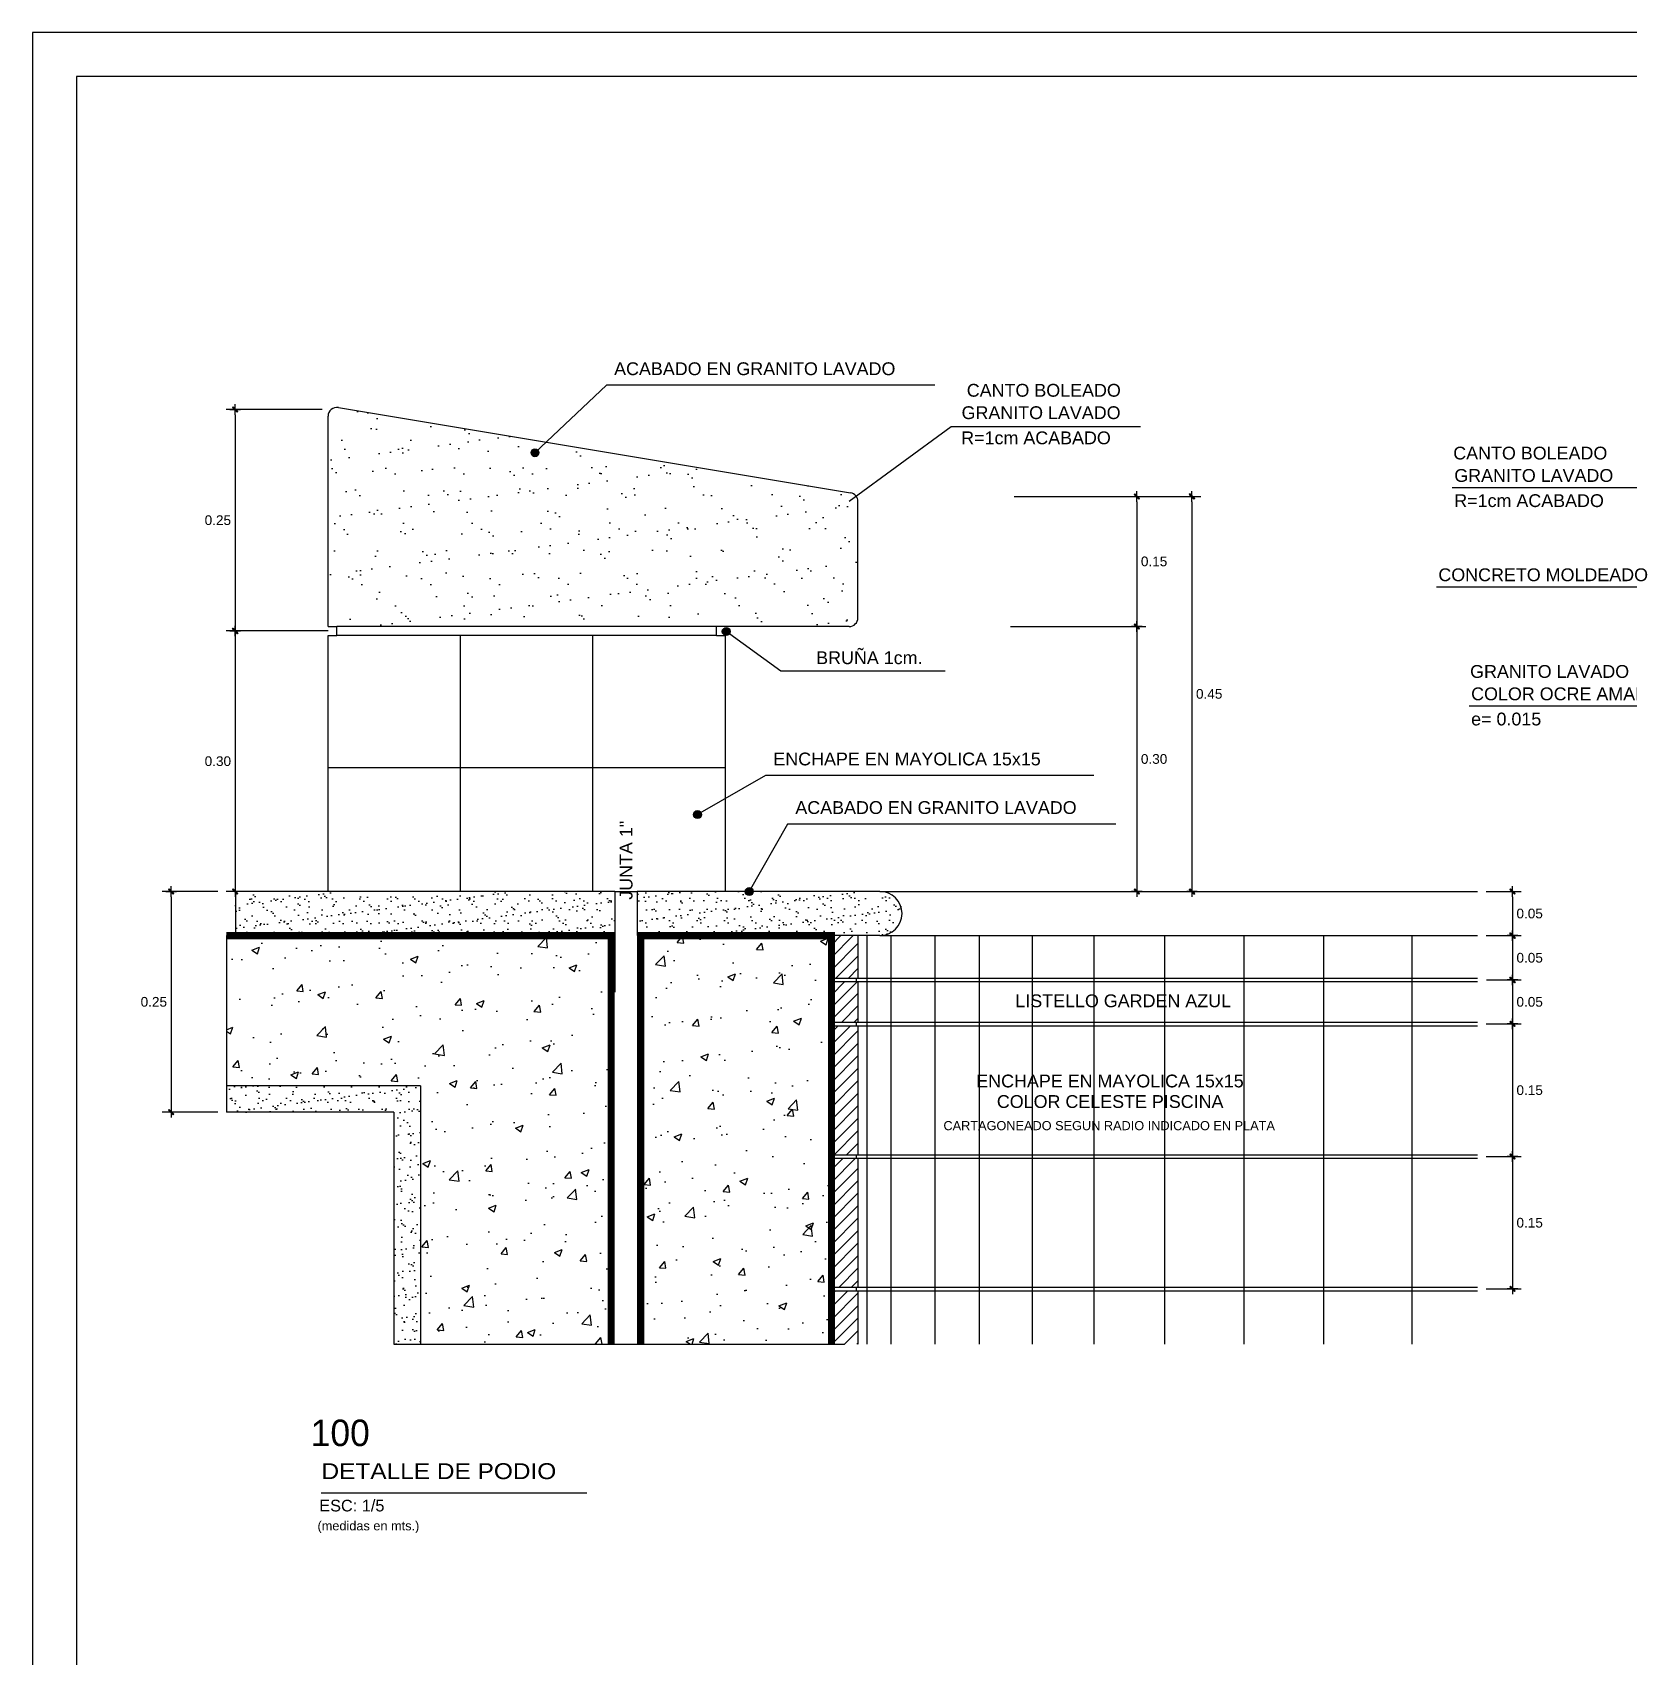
# Model space of a CAD drawing. Extents: x -24.1 to 35.9, y -15 to 30.
# Drawn here: x -24.06 to -5.99, y 11.56 to 29.95 of the extents above; entities that cross this region are included whole.
import ezdxf

# ---------------------------------------------------------------- set-up
doc = ezdxf.new("R2010")
doc.units = 0
doc.header["$LTSCALE"] = 0.5
doc.header["$MEASUREMENT"] = 0
doc.header["$PDMODE"] = 2
doc.layers.get('0').update_dxf_attribs({"linetype": 'CONTINUOUS'})
doc.layers.get('DEFPOINTS').update_dxf_attribs({"linetype": 'CONTINUOUS'})
for name, color, linetype in [('01', 1, 'CONTINUOUS'), ('02', 2, 'CONTINUOUS'), ('03', 3, 'CONTINUOUS'), ('06', 6, 'CONTINUOUS'), ('AGUA', 154, 'CONTINUOUS'), ('COTA', 1, 'CONTINUOUS'), ('M-CORT', 171, 'CONTINUOUS'), ('TEXTO03', 3, 'CONTINUOUS'), ('TEXTO05', 5, 'CONTINUOUS'), ('TEXTOS04', 4, 'CONTINUOUS'), ('TEXTOS2', 2, 'CONTINUOUS'), ('TEXTURA1', 1, 'CONTINUOUS'), ('TEXTURA2', 2, 'CONTINUOUS'), ('TEXTURA3', 3, 'CONTINUOUS')]:
    doc.layers.add(name, color=color, linetype=linetype)
doc.styles.add('COTAS', font='swissel.ttf')
doc.styles.add('R02', font='stylu.ttf', dxfattribs={"height": 0.12})
doc.styles.add('TEX_AMB', font='swisse.ttf', dxfattribs={"height": 0.13})
doc.dimstyles.new('COTA5', dxfattribs={"dimtxt": 0.11, "dimasz": 0.06, "dimexe": 0.1, "dimexo": 0.1, "dimgap": 0.03, "dimtad": 2, "dimtih": 1, "dimtoh": 1, "dimlfac": 0.1, "dimzin": 0, "dimdsep": 46, "dimtxsty": 'COTAS', "dimblk": 'C', "dimblk1": 'C', "dimblk2": 'C', "dimsah": 1, "dimcen": -0.09, "dimclrd": 1, "dimclre": 1, "dimclrt": 3, "dimadec": 0, "dimazin": 0, "dimtp": 0.8, "dimtfac": 0.1, "dimtix": 1, "dimtmove": 2, "dimatfit": 3, "dimldrblk": 'C', "dimfxl": 1, "dimtolj": 1, "dimtzin": 4, "dimarcsym": 0})
pattern_1 = [(37.5, (-16.70724, -28.46091), (-0.00629934, 0.1926824), [0, -0.152, 0, -0.17, 0, -0.1625]), (7.5, (-16.70724, -28.4609), (0.1769777, 0.2822146), [0, -0.082, 0, -0.137, 0, -0.0525]), (327.5, (-16.83024, -28.46091), (0.3114142, 0.0005659), [0, -0.05, 0, -0.18, 0, -0.235]), (317.5, (-16.83024, -28.4609), (0.3006127, 0.0877676), [0, -0.025, 0, -0.118, 0, -0.135])]
pattern_2 = [(50, (-16.70724, -28.4609), (0.896575, -0.07844), [0.09375, -1.03125]), (355, (-16.7072, -28.4609), (-0.17344, 0.94024), [0.075, -0.825]), (100.4514, (-16.6325, -28.46745), (0.723137, 0.8618), [0.079675, -0.876428]), (46.1842, (-16.7072, -28.2109), (1.334051, -0.2069), [0.140625, -1.546875]), (96.6356, (-16.5961, -28.2282), (1.16833, 1.217647), [0.119513, -1.31464]), (351.1842, (-16.7072, -28.2109), (1.168327, 1.21765), [0.1125, -1.2375]), (21, (-16.58224, -28.2734), (0.746134, -0.503274), [0.09375, -1.03125]), (326, (-16.5822, -28.2734), (0.304144, 0.906438), [0.075, -0.825]), (71.4514, (-16.5201, -28.31535), (1.050278, 0.403163), [0.079675, -0.876428]), (37.5, (-16.70724, -28.4609), (0.0151998, 0.4161173), [0, -0.815, 0, -0.8375, 0, -0.828125]), (7.5, (-16.70724, -28.4609), (0.328837, 0.4930146), [0, -0.4775, 0, -0.79625, 0, -0.315625]), (327.5, (-16.986, -28.4609), (0.667278, -0.0281936), [0, -0.3125, 0, -0.975, 0, -1.29375]), (317.5, (-17.111, -28.4609), (0.728983, 0.125131), [0, -0.40625, 0, -0.6475, 0, -0.91875])]

# ---------------------------------------------------------------- blocks, each defined once
blk = doc.blocks.new('C')
at = {"color": 1}
for p, q in [((-1, 0), (1, 0)), ((0.37, 0.51), (-0.51, -0.37)), ((0.51, 0.37), (-0.37, -0.51)), ((0, 1), (0, -1)), ((0.51, 0.37), (0.37, 0.51)), ((-0.37, -0.51), (-0.51, -0.37))]:
    blk.add_line(p, q, dxfattribs=at)
at = {"color": 1, "const_width": 0.2}
blk.add_lwpolyline([(0.44, 0.44), (-0.44, -0.44)], dxfattribs=at)
blk = doc.blocks.new('*D40')
at = {"color": 1, "linetype": 'ByBlock', "transparency": 16777216}
for p, q in [((-21.964, 20.225), (-22.592, 20.225)), ((-22.492, 20.165), (-22.492, 17.785)), ((-21.964, 17.725), (-22.592, 17.725))]:
    blk.add_line(p, q, dxfattribs=at)
at = {"layer": 'DEFPOINTS', "color": 0, "linetype": 'ByBlock', "transparency": 16777216}
for p in [(-21.864, 20.225), (-22.492, 17.725), (-21.864, 17.725)]:
    blk.add_point(p, dxfattribs=at)
at = {"color": 1, "linetype": 'ByBlock', "transparency": 16777216, "xscale": 0.06, "yscale": 0.06, "zscale": 0.06}
for p, rotation in [((-22.492, 20.225), 90), ((-22.492, 17.725), 270)]:
    blk.add_blockref('C', p, dxfattribs=dict(at, rotation=rotation))
at = {"color": 3, "linetype": 'ByBlock', "transparency": 16777216, "insert": (-22.687, 18.975), "char_height": 0.11, "attachment_point": 5, "style": 'COTAS'}
blk.add_mtext('\\A1;0.25 ', dxfattribs=at)
blk = doc.blocks.new('*D41')
at = {"color": 1, "linetype": 'ByBlock', "transparency": 16777216}
for p, q in [((-20.779, 25.683), (-21.867, 25.683)), ((-21.767, 25.623), (-21.767, 23.235)), ((-20.714, 23.175), (-21.867, 23.175))]:
    blk.add_line(p, q, dxfattribs=at)
at = {"layer": 'DEFPOINTS', "color": 0, "linetype": 'ByBlock', "transparency": 16777216}
for p in [(-20.679, 25.683), (-21.767, 23.175), (-20.614, 23.175)]:
    blk.add_point(p, dxfattribs=at)
at = {"color": 1, "linetype": 'ByBlock', "transparency": 16777216, "xscale": 0.06, "yscale": 0.06, "zscale": 0.06}
for p, rotation in [((-21.767, 25.683), 90), ((-21.767, 23.175), 270)]:
    blk.add_blockref('C', p, dxfattribs=dict(at, rotation=rotation))
at = {"color": 3, "linetype": 'ByBlock', "transparency": 16777216, "insert": (-21.962, 24.429), "char_height": 0.11, "attachment_point": 5, "style": 'COTAS'}
blk.add_mtext('\\A1;0.25 ', dxfattribs=at)
blk = doc.blocks.new('*D42')
at = {"color": 1, "linetype": 'ByBlock', "transparency": 16777216}
for p, q in [((-21.767, 23.115), (-21.767, 20.285)), ((-20.814, 20.225), (-21.867, 20.225))]:
    blk.add_line(p, q, dxfattribs=at)
at = {"layer": 'DEFPOINTS', "color": 0, "linetype": 'ByBlock', "transparency": 16777216}
for p in [(-20.614, 23.175), (-21.767, 20.225), (-20.714, 20.225)]:
    blk.add_point(p, dxfattribs=at)
at = {"color": 1, "linetype": 'ByBlock', "transparency": 16777216, "xscale": 0.06, "yscale": 0.06, "zscale": 0.06}
for p, rotation in [((-21.767, 23.175), 90), ((-21.767, 20.225), 270)]:
    blk.add_blockref('C', p, dxfattribs=dict(at, rotation=rotation))
at = {"color": 3, "linetype": 'ByBlock', "transparency": 16777216, "insert": (-21.962, 21.7), "char_height": 0.11, "attachment_point": 5, "style": 'COTAS'}
blk.add_mtext('\\A1;0.30 ', dxfattribs=at)
blk = doc.blocks.new('*D43')
at = {"color": 1, "linetype": 'ByBlock', "transparency": 16777216}
for p, q in [((-12.944, 24.699), (-11.455, 24.699)), ((-11.555, 24.639), (-11.555, 23.285)), ((-12.985, 23.225), (-11.455, 23.225))]:
    blk.add_line(p, q, dxfattribs=at)
at = {"layer": 'DEFPOINTS', "color": 0, "linetype": 'ByBlock', "transparency": 16777216}
for p in [(-13.044, 24.699), (-13.085, 23.225), (-11.555, 23.225)]:
    blk.add_point(p, dxfattribs=at)
at = {"color": 1, "linetype": 'ByBlock', "transparency": 16777216, "xscale": 0.06, "yscale": 0.06, "zscale": 0.06}
for p, rotation in [((-11.555, 24.699), 90), ((-11.555, 23.225), 270)]:
    blk.add_blockref('C', p, dxfattribs=dict(at, rotation=rotation))
at = {"color": 3, "linetype": 'ByBlock', "transparency": 16777216, "insert": (-11.36, 23.962), "char_height": 0.11, "attachment_point": 5, "style": 'COTAS'}
blk.add_mtext('\\A1;0.15 ', dxfattribs=at)
blk = doc.blocks.new('*D44')
at = {"color": 1, "linetype": 'ByBlock', "transparency": 16777216}
for p, q in [((-11.555, 23.165), (-11.555, 20.285)), ((-11.788, 20.225), (-11.455, 20.225))]:
    blk.add_line(p, q, dxfattribs=at)
at = {"layer": 'DEFPOINTS', "color": 0, "linetype": 'ByBlock', "transparency": 16777216}
for p in [(-14.814, 23.225), (-11.888, 20.225), (-11.555, 20.225)]:
    blk.add_point(p, dxfattribs=at)
at = {"color": 1, "linetype": 'ByBlock', "transparency": 16777216, "xscale": 0.06, "yscale": 0.06, "zscale": 0.06}
for p, rotation in [((-11.555, 23.225), 90), ((-11.555, 20.225), 270)]:
    blk.add_blockref('C', p, dxfattribs=dict(at, rotation=rotation))
at = {"color": 3, "linetype": 'ByBlock', "transparency": 16777216, "insert": (-11.36, 21.725), "char_height": 0.11, "attachment_point": 5, "style": 'COTAS'}
blk.add_mtext('\\A1;0.30 ', dxfattribs=at)
blk = doc.blocks.new('*D45')
at = {"color": 1, "linetype": 'ByBlock', "transparency": 16777216}
for p, q in [((-11.747, 24.699), (-10.831, 24.699)), ((-10.931, 24.639), (-10.931, 20.285)), ((-11.788, 20.225), (-10.831, 20.225))]:
    blk.add_line(p, q, dxfattribs=at)
at = {"layer": 'DEFPOINTS', "color": 0, "linetype": 'ByBlock', "transparency": 16777216}
for p in [(-11.847, 24.699), (-11.888, 20.225), (-10.931, 20.225)]:
    blk.add_point(p, dxfattribs=at)
at = {"color": 1, "linetype": 'ByBlock', "transparency": 16777216, "xscale": 0.06, "yscale": 0.06, "zscale": 0.06}
for p, rotation in [((-10.931, 24.699), 90), ((-10.931, 20.225), 270)]:
    blk.add_blockref('C', p, dxfattribs=dict(at, rotation=rotation))
at = {"color": 3, "linetype": 'ByBlock', "transparency": 16777216, "insert": (-10.736, 22.462), "char_height": 0.11, "attachment_point": 5, "style": 'COTAS'}
blk.add_mtext('\\A1;0.45 ', dxfattribs=at)
blk = doc.blocks.new('*D46')
at = {"color": 1, "linetype": 'ByBlock', "transparency": 16777216}
for p, q in [((-7.599, 20.225), (-7.202, 20.225)), ((-7.302, 20.165), (-7.302, 19.785)), ((-7.599, 19.725), (-7.202, 19.725))]:
    blk.add_line(p, q, dxfattribs=at)
at = {"layer": 'DEFPOINTS', "color": 0, "linetype": 'ByBlock', "transparency": 16777216}
for p in [(-7.699, 20.225), (-7.699, 19.725), (-7.302, 19.725)]:
    blk.add_point(p, dxfattribs=at)
at = {"color": 1, "linetype": 'ByBlock', "transparency": 16777216, "xscale": 0.06, "yscale": 0.06, "zscale": 0.06}
for p, rotation in [((-7.302, 20.225), 90), ((-7.302, 19.725), 270)]:
    blk.add_blockref('C', p, dxfattribs=dict(at, rotation=rotation))
at = {"color": 3, "linetype": 'ByBlock', "transparency": 16777216, "insert": (-7.107, 19.975), "char_height": 0.11, "attachment_point": 5, "style": 'COTAS'}
blk.add_mtext('\\A1;0.05 ', dxfattribs=at)
blk = doc.blocks.new('*D47')
at = {"color": 1, "linetype": 'ByBlock', "transparency": 16777216}
for p, q in [((-7.302, 19.665), (-7.302, 19.283)), ((-7.597, 19.223), (-7.202, 19.223))]:
    blk.add_line(p, q, dxfattribs=at)
at = {"layer": 'DEFPOINTS', "color": 0, "linetype": 'ByBlock', "transparency": 16777216}
for p in [(-7.699, 19.725), (-7.697, 19.223), (-7.302, 19.223)]:
    blk.add_point(p, dxfattribs=at)
at = {"color": 1, "linetype": 'ByBlock', "transparency": 16777216, "xscale": 0.06, "yscale": 0.06, "zscale": 0.06}
for p, rotation in [((-7.302, 19.725), 90), ((-7.302, 19.223), 270)]:
    blk.add_blockref('C', p, dxfattribs=dict(at, rotation=rotation))
at = {"color": 3, "linetype": 'ByBlock', "transparency": 16777216, "insert": (-7.107, 19.474), "char_height": 0.11, "attachment_point": 5, "style": 'COTAS'}
blk.add_mtext('\\A1;0.05 ', dxfattribs=at)
blk = doc.blocks.new('*D48')
at = {"color": 1, "linetype": 'ByBlock', "transparency": 16777216}
for p, q in [((-7.302, 19.163), (-7.302, 18.787)), ((-7.599, 18.727), (-7.202, 18.727))]:
    blk.add_line(p, q, dxfattribs=at)
at = {"layer": 'DEFPOINTS', "color": 0, "linetype": 'ByBlock', "transparency": 16777216}
for p in [(-7.697, 19.223), (-7.699, 18.727), (-7.302, 18.727)]:
    blk.add_point(p, dxfattribs=at)
at = {"color": 1, "linetype": 'ByBlock', "transparency": 16777216, "xscale": 0.06, "yscale": 0.06, "zscale": 0.06}
for p, rotation in [((-7.302, 19.223), 90), ((-7.302, 18.727), 270)]:
    blk.add_blockref('C', p, dxfattribs=dict(at, rotation=rotation))
at = {"color": 3, "linetype": 'ByBlock', "transparency": 16777216, "insert": (-7.107, 18.975), "char_height": 0.11, "attachment_point": 5, "style": 'COTAS'}
blk.add_mtext('\\A1;0.05 ', dxfattribs=at)
blk = doc.blocks.new('*D49')
at = {"color": 1, "linetype": 'ByBlock', "transparency": 16777216}
for p, q in [((-7.302, 18.667), (-7.302, 17.283)), ((-7.599, 17.223), (-7.202, 17.223))]:
    blk.add_line(p, q, dxfattribs=at)
at = {"layer": 'DEFPOINTS', "color": 0, "linetype": 'ByBlock', "transparency": 16777216}
for p in [(-7.699, 18.727), (-7.699, 17.223), (-7.302, 17.223)]:
    blk.add_point(p, dxfattribs=at)
at = {"color": 1, "linetype": 'ByBlock', "transparency": 16777216, "xscale": 0.06, "yscale": 0.06, "zscale": 0.06}
for p, rotation in [((-7.302, 18.727), 90), ((-7.302, 17.223), 270)]:
    blk.add_blockref('C', p, dxfattribs=dict(at, rotation=rotation))
at = {"color": 3, "linetype": 'ByBlock', "transparency": 16777216, "insert": (-7.107, 17.975), "char_height": 0.11, "attachment_point": 5, "style": 'COTAS'}
blk.add_mtext('\\A1;0.15 ', dxfattribs=at)
blk = doc.blocks.new('*D50')
at = {"color": 1, "linetype": 'ByBlock', "transparency": 16777216}
for p, q in [((-7.302, 17.163), (-7.302, 15.785)), ((-7.599, 15.725), (-7.202, 15.725))]:
    blk.add_line(p, q, dxfattribs=at)
at = {"layer": 'DEFPOINTS', "color": 0, "linetype": 'ByBlock', "transparency": 16777216}
for p in [(-7.699, 17.223), (-7.699, 15.725), (-7.302, 15.725)]:
    blk.add_point(p, dxfattribs=at)
at = {"color": 1, "linetype": 'ByBlock', "transparency": 16777216, "xscale": 0.06, "yscale": 0.06, "zscale": 0.06}
for p, rotation in [((-7.302, 17.223), 90), ((-7.302, 15.725), 270)]:
    blk.add_blockref('C', p, dxfattribs=dict(at, rotation=rotation))
at = {"color": 3, "linetype": 'ByBlock', "transparency": 16777216, "insert": (-7.107, 16.474), "char_height": 0.11, "attachment_point": 5, "style": 'COTAS'}
blk.add_mtext('\\A1;0.15 ', dxfattribs=at)

msp = doc.modelspace()

# ---------------------------------------------------------------- hatches: boundary and pattern name
at = {"layer": '01', "ltscale": 0.22}
h = msp.add_hatch(color=256, dxfattribs=at)
h.paths.add_polyline_path([(-18.3405, 25.2268, 0.6508499), (-18.4157, 25.1935, 0.4507181), (-18.3652, 25.1488, 0.0136367)])
h.paths.add_polyline_path([(-18.3257, 25.1935, 0.1375964), (-18.3323, 25.2169), (-18.3458, 25.2087, -0.0104825), (-18.3652, 25.1488, 0.3786276)])
h.paths.add_polyline_path([(-18.3405, 25.2268, -0.0031537), (-18.3458, 25.2087), (-18.3323, 25.2169, 0.0718109)])
h = msp.add_hatch(color=256, dxfattribs=at)
h.paths.add_polyline_path([(-16.1749, 23.2024, 0.6508499), (-16.2502, 23.1691, 0.4507181), (-16.1997, 23.1244, 0.0136367)])
h.paths.add_polyline_path([(-16.1602, 23.1691, 0.1375964), (-16.1668, 23.1925), (-16.1803, 23.1842, -0.0104825), (-16.1997, 23.1244, 0.3786276)])
h.paths.add_polyline_path([(-16.1749, 23.2024, -0.0031537), (-16.1803, 23.1842), (-16.1668, 23.1925, 0.0718109)])
h = msp.add_hatch(color=256, dxfattribs=at)
h.paths.add_polyline_path([(-16.4874, 21.1097, 0.6508499), (-16.5693, 21.1175, 0.4507181), (-16.5471, 21.0538, 0.0136367)])
h.paths.add_polyline_path([(-16.4908, 21.0734, 0.1375964), (-16.4851, 21.097), (-16.5009, 21.0965, -0.0104825), (-16.5471, 21.0538, 0.3786276)])
h.paths.add_polyline_path([(-16.4874, 21.1097, -0.0031537), (-16.5009, 21.0965), (-16.4851, 21.097, 0.0718109)])
h = msp.add_hatch(color=256, dxfattribs=at)
h.paths.add_polyline_path([(-15.9137, 20.2579, 0.6508499), (-15.9889, 20.2246, 0.4507181), (-15.9384, 20.1799, 0.0136367)])
h.paths.add_polyline_path([(-15.8989, 20.2246, 0.1375964), (-15.9055, 20.248), (-15.919, 20.2397, -0.0104825), (-15.9384, 20.1799, 0.3786276)])
h.paths.add_polyline_path([(-15.9137, 20.2579, -0.0031537), (-15.919, 20.2397), (-15.9055, 20.248, 0.0718109)])
at = {"layer": 'TEXTURA2'}
h = msp.add_hatch(dxfattribs=at)
h.set_pattern_fill('AR-SAND', color=256, scale=0.1, style=0)
h.set_pattern_definition(pattern_1)
h.paths.add_polyline_path([(-21.7629, 20.2249), (-21.7629, 19.7249), (-17.508, 19.7249), (-17.468, 19.7249), (-17.468, 20.2249)])
h = msp.add_hatch(dxfattribs=at)
h.set_pattern_fill('AR-SAND', color=256, scale=0.1, style=0)
h.set_pattern_definition(pattern_1)
h.paths.add_polyline_path([(-15.9889, 20.2249), (-17.214, 20.2249), (-17.214, 19.7249), (-17.174, 19.7249), (-15.014, 19.7249), (-14.464, 19.7249), (-14.464, 19.7249, 1), (-14.464, 20.2249), (-15.8989, 20.2249, -1.0078759)])
h = msp.add_hatch(dxfattribs=at)
h.set_pattern_fill('ANSI31', color=256, scale=0.8, style=0)
h.set_pattern_definition([(45, (-16.70724, -28.46091), (-0.07071068, 0.07071068), [])])
h.paths.add_polyline_path([(-14.714, 19.7249), (-15.014, 19.7249), (-15.014, 19.2449), (-14.714, 19.2449)])
h.paths.add_polyline_path([(-15.014, 18.7449), (-14.714, 18.7449), (-14.714, 19.2049), (-15.014, 19.2049)])
h.paths.add_polyline_path([(-15.014, 17.2449), (-14.714, 17.2449), (-14.714, 18.7049), (-15.014, 18.7049)])
h.paths.add_polyline_path([(-14.714, 17.2049), (-15.014, 17.2049), (-15.014, 15.7449), (-14.714, 15.7449)])
h.paths.add_polyline_path([(-14.714, 15.7049), (-15.014, 15.7049), (-15.014, 15.0987), (-14.714, 15.0987)])
h = msp.add_hatch(dxfattribs=at)
h.set_pattern_fill('AR-SAND', color=256, scale=0.1, style=0)
h.set_pattern_definition(pattern_1)
h.paths.add_polyline_path([(-19.968, 17.7249), (-19.968, 15.0987), (-19.668, 15.0987), (-19.668, 18.0249), (-21.8642, 18.0249), (-21.8642, 17.7249)])
at = {"layer": 'TEXTURA3'}
h = msp.add_hatch(dxfattribs=at)
h.set_pattern_fill('AR-SAND', color=256, scale=0.25, style=0)
h.paths.add_polyline_path([(-18.244, 25.3133), (-18.338, 25.2244, -0.191595), (-18.3257, 25.1935, -1), (-18.4157, 25.1935, -0.6784227), (-18.338, 25.2244), (-18.244, 25.3133), (-20.5975, 25.7055, 0.4634546), (-20.714, 25.6069), (-20.714, 23.2249), (-20.614, 23.2249), (-16.314, 23.2249), (-14.814, 23.2249, 0.4142136), (-14.714, 23.3249), (-14.714, 24.6402, 0.3666294), (-14.7975, 24.7389)])
at = {"layer": 'TEXTURA3', "ltscale": 5}
h = msp.add_hatch(dxfattribs=at)
h.set_pattern_fill('AR-CONC', color=256, scale=0.125, style=0)
h.set_pattern_definition(pattern_2)
h.paths.add_polyline_path([(-19.668, 18.0249), (-19.668, 15.0987), (-17.508, 15.0987), (-17.508, 19.7249), (-21.8642, 19.7249), (-21.8642, 18.0249)])
h = msp.add_hatch(dxfattribs=at)
h.set_pattern_fill('AR-CONC', color=256, scale=0.125, style=0)
h.set_pattern_definition(pattern_2)
h.paths.add_polyline_path([(-17.174, 19.7249), (-17.174, 15.0987), (-15.014, 15.0987), (-15.014, 19.7249)])

# ---------------------------------------------------------------- linework, layer by layer
at = {"layer": '01', "ltscale": 0.22}
for p, q in [((-17.5619, 25.958), (-18.3707, 25.1935)), ((-13.8443, 25.958), (-17.5619, 25.958)), ((-13.6598, 25.487), (-14.814, 24.6402)), ((-11.5146, 25.487), (-13.6598, 25.487)), ((-15.5857, 22.7184), (-16.2052, 23.1691)), ((-13.727, 22.7184), (-15.5857, 22.7184)), ((-15.759, 21.5392), (-16.5301, 21.0954)), ((-12.0415, 21.5392), (-15.759, 21.5392)), ((-15.5098, 20.9891), (-15.9439, 20.2246)), ((-11.7922, 20.9891), (-15.5098, 20.9891))]:
    msp.add_line(p, q, dxfattribs=at)
msp.add_lwpolyline([(-24.0613, -15.0482), (35.9387, -15.0482), (35.9387, 29.9518), (-24.0613, 29.9518)], close=True, dxfattribs=at)
for centre in [(-18.3707, 25.1935), (-16.2052, 23.1691), (-16.5301, 21.0954), (-15.9439, 20.2246)]:
    msp.add_circle(centre, 0.045, dxfattribs=at)
at = {"layer": '02', "ltscale": 0.22}
for p, q in [((-20.714, 23.2249), (-20.714, 25.6069)), ((-20.5975, 25.7055), (-14.7975, 24.7389)), ((-14.714, 23.3249), (-14.714, 24.6402)), ((-20.614, 23.1249), (-20.614, 23.2249)), ((-14.814, 23.2249), (-16.314, 23.2249)), ((-16.314, 23.1249), (-16.314, 23.2249)), ((-20.714, 20.2249), (-20.714, 23.1249)), ((-16.214, 20.2249), (-16.214, 23.1249)), ((-17.468, 20.2249), (-21.8642, 20.2249)), ((-17.468, 20.2249), (-17.468, 19.7249)), ((-14.464, 20.2249), (-17.214, 20.2249)), ((-17.214, 20.2249), (-17.214, 19.7249)), ((-14.464, 20.2249), (-7.6993, 20.2249)), ((-14.464, 19.7249), (-15.014, 19.7249)), ((-14.714, 19.7249), (-14.714, 19.2449)), ((-14.464, 19.7249), (-7.6993, 19.7249)), ((-15.014, 19.2449), (-14.714, 19.2449)), ((-15.014, 19.2049), (-14.714, 19.2049)), ((-14.734, 19.2449), (-14.734, 19.2049)), ((-14.714, 19.2049), (-14.714, 18.7449)), ((-15.014, 18.7449), (-14.714, 18.7449)), ((-15.014, 18.7049), (-14.714, 18.7049)), ((-14.734, 18.7449), (-14.734, 18.7049)), ((-14.714, 18.7049), (-14.714, 17.2449)), ((-19.968, 17.7249), (-21.8642, 17.7249)), ((-19.968, 17.7249), (-19.968, 15.0987)), ((-14.734, 17.2449), (-14.734, 17.2049)), ((-14.714, 17.2049), (-14.714, 15.7449)), ((-14.734, 15.7449), (-14.734, 15.7049)), ((-14.714, 15.7049), (-14.714, 15.0987))]:
    msp.add_line(p, q, dxfattribs=at)
at = {"layer": '02'}
for p, q in [((-5.3283, 24.7948), (-7.9835, 24.7948)), ((-5.2712, 23.6704), (-8.1636, 23.6704)), ((-20.714, 23.2249), (-20.614, 23.2249)), ((-20.714, 23.1249), (-20.614, 23.1249)), ((-16.314, 23.1249), (-16.214, 23.1249)), ((-5.1373, 22.322), (-7.7924, 22.322))]:
    msp.add_line(p, q, dxfattribs=at)
at = {"layer": '02', "ltscale": 0.22}
for points in [[(-15.014, 17.2449), (-14.714, 17.2449)], [(-15.014, 17.2049), (-14.714, 17.2049)], [(-15.014, 15.7449), (-14.714, 15.7449)], [(-15.014, 15.7049), (-14.714, 15.7049)]]:
    msp.add_lwpolyline(points, dxfattribs=at)
for centre, radius, start, end in [((-20.614, 25.6069), 0.1, 80.53768, 180), ((-14.814, 24.6402), 0.1, 0, 80.53768), ((-14.814, 23.3249), 0.1, 270, 0), ((-14.464, 19.9749), 0.25, 270, 90)]:
    msp.add_arc(centre, radius, start, end, dxfattribs=at)
at = {"layer": '03', "ltscale": 5}
msp.add_line((-17.7838, 13.4126), (-20.7924, 13.4126), dxfattribs=at)
at = {"layer": '06', "ltscale": 0.22}
msp.add_line((-15.014, 19.7249), (-16.914, 19.7249), dxfattribs=at)
at = {"layer": '06'}
msp.add_lwpolyline([(-23.5613, -14.5482), (35.4387, -14.5482), (35.4387, 29.4518), (-23.5613, 29.4518)], close=True, dxfattribs=at)
at = {"layer": 'AGUA', "ltscale": 0.22}
for p, q in [((-14.614, 19.7249), (-14.614, 15.0987)), ((-14.3422, 19.7249), (-14.3422, 15.0987)), ((-13.8422, 19.7249), (-13.8422, 15.0987)), ((-13.3422, 19.7249), (-13.3422, 15.0987)), ((-12.7422, 19.7249), (-12.7422, 15.0987)), ((-12.0422, 19.7249), (-12.0422, 15.0987)), ((-11.2422, 19.7249), (-11.2422, 15.0987)), ((-10.3422, 19.7249), (-10.3422, 15.0987)), ((-9.4422, 19.7249), (-9.4422, 15.0987)), ((-8.4422, 19.7249), (-8.4422, 15.0987)), ((-14.714, 19.2449), (-7.6993, 19.2449)), ((-14.714, 19.2049), (-7.6993, 19.2049)), ((-14.714, 18.7449), (-7.6993, 18.7449)), ((-14.714, 18.7049), (-7.6993, 18.7049))]:
    msp.add_line(p, q, dxfattribs=at)
for points in [[(-14.714, 17.2449), (-7.6993, 17.2449)], [(-14.714, 17.2049), (-7.6993, 17.2049)], [(-14.714, 15.7449), (-7.6993, 15.7449)], [(-14.714, 15.7049), (-7.714, 15.7049), (-7.6993, 15.7049)]]:
    msp.add_lwpolyline(points, dxfattribs=at)
at = {"layer": 'COTA'}
for p, q in [((-21.7629, 20.2292), (-21.7629, 19.7249)), ((-17.468, 20.2249), (-17.214, 20.2249)), ((-21.8642, 19.7249), (-21.8642, 17.7249)), ((-17.508, 19.7249), (-17.468, 19.7249)), ((-17.468, 19.7249), (-17.468, 19.0836)), ((-17.174, 19.7249), (-17.214, 19.7249)), ((-19.968, 15.0987), (-14.8669, 15.0987))]:
    msp.add_line(p, q, dxfattribs=at)
at = {"layer": 'M-CORT', "ltscale": 0.22}
for q in [(-21.8642, 18.0249), (-19.668, 15.0987)]:
    msp.add_line((-19.668, 18.0249), q, dxfattribs=at)
at = {"layer": 'M-CORT', "ltscale": 0.22, "const_width": 0.08}
for points in [[(-17.508, 15.0987), (-17.508, 19.7249), (-21.8642, 19.7249)], [(-15.014, 15.0987), (-15.014, 19.7249), (-17.174, 19.7249), (-17.174, 15.0987)]]:
    msp.add_lwpolyline(points, dxfattribs=at)
at = {"layer": 'TEXTURA1', "ltscale": 0.22}
for p, q in [((-16.314, 23.2249), (-20.614, 23.2249)), ((-16.314, 23.1249), (-20.614, 23.1249)), ((-19.214, 20.2249), (-19.214, 23.1249)), ((-17.714, 20.2249), (-17.714, 23.1249)), ((-16.214, 21.6249), (-20.714, 21.6249))]:
    msp.add_line(p, q, dxfattribs=at)

# ---------------------------------------------------------------- texts
at = {"layer": '03', "ltscale": 5, "style": 'TEX_AMB'}
msp.add_text('ESC: 1/5', height=0.132, dxfattribs=at).set_placement((-20.8137, 13.2053))
at = {"layer": 'TEXTO03', "ltscale": 0.25, "style": 'TEX_AMB'}
for s, p in [('ACABADO EN GRANITO LAVADO ', (-17.4746, 26.0718)), ('CANTO BOLEADO', (-13.4812, 25.8277)), ('GRANITO LAVADO', (-13.5402, 25.5742)), ('R=1cm ACABADO ', (-13.5441, 25.2892)), ('CANTO BOLEADO', (-7.9723, 25.1168)), ('GRANITO LAVADO', (-7.9607, 24.8632)), ('R=1cm ACABADO ', (-7.9607, 24.5782)), ('CONCRETO MOLDEADO', (-8.1408, 23.7388)), ('BRUÑA 1cm.', (-15.1865, 22.7994)), ('GRANITO LAVADO', (-7.7813, 22.644)), ('COLOR OCRE AMARILLO', (-7.7696, 22.3904)), ('e= 0.015', (-7.7696, 22.1055)), ('ENCHAPE EN MAYOLICA 15x15', (-15.6717, 21.6531)), ('ACABADO EN GRANITO LAVADO ', (-15.4225, 21.1029)), ('LISTELLO GARDEN AZUL', (-12.9312, 18.9147)), ('ENCHAPE EN MAYOLICA 15x15', (-13.3736, 18.0067)), ('COLOR CELESTE PISCINA', (-13.1406, 17.774))]:
    msp.add_text(s, height=0.145, dxfattribs=at).set_placement(p)
msp.add_text('JUNTA 1"', height=0.145, rotation=90, dxfattribs=at).set_placement((-17.2667, 20.1315))
at = {"layer": 'TEXTO05', "style": 'R02'}
msp.add_text('100', height=0.3, dxfattribs=at).set_placement((-20.9108, 13.9449))
at = {"layer": 'TEXTOS04', "ltscale": 5, "style": 'TEX_AMB', "width": 1.1}
msp.add_text('DETALLE DE PODIO', height=0.18, dxfattribs=at).set_placement((-20.7886, 13.5713))
at = {"layer": 'TEXTOS2', "ltscale": 0.25, "style": 'TEX_AMB'}
for s, p in [('CARTAGONEADO SEGUN RADIO INDICADO EN PLATA', (-13.7454, 17.5223)), ('(medidas en mts.)', (-20.8336, 12.9911))]:
    msp.add_text(s, height=0.103125, dxfattribs=at).set_placement(p)

# ---------------------------------------------------------------- dimensions: what is measured, and where the dimension line sits
at = {"layer": 'COTA'}
for base, p1, p2, override, picture, middle in [((-21.7671, 23.1749), (-20.6786, 25.6832), (-20.614, 23.1749), {"dimpost": ' '}, '*D41', (-21.9621, 24.4291)), ((-11.5554, 23.2249), (-13.0444, 24.6994), (-13.0847, 23.2249), {"dimpost": ' '}, '*D43', (-11.3604, 23.9621)), ((-10.9308, 20.2249), (-11.8468, 24.6994), (-11.8884, 20.2249), {"dimpost": ' '}, '*D45', (-10.7358, 22.4621)), ((-21.767098398, 20.2249271488), (-20.6139815528, 23.1749271488), (-20.7139815528, 20.2249271488), {"dimpost": ' ', "dimse1": 1}, '*D42', (-21.962098398, 21.6999271488)), ((-11.5554, 20.2249), (-14.814, 23.2249), (-11.8884, 20.2249), {"dimpost": ' ', "dimse1": 1}, '*D44', (-11.3604, 21.7249)), ((-22.492, 17.7249), (-21.8642, 20.2249), (-21.8642, 17.7249), {"dimpost": ' '}, '*D40', (-22.687, 18.9749)), ((-7.3018, 19.7249), (-7.6993, 20.2249), (-7.6993, 19.7249), {"dimpost": ' '}, '*D46', (-7.1068, 19.9749)), ((-7.3018, 19.2227), (-7.6993, 19.7249), (-7.6971, 19.2227), {"dimpost": ' ', "dimse1": 1}, '*D47', (-7.1068, 19.4738)), ((-7.3018, 18.7268), (-7.6971, 19.2227), (-7.6993, 18.7268), {"dimpost": ' ', "dimse1": 1}, '*D48', (-7.1068, 18.9748)), ((-7.3018, 17.2228), (-7.6993, 18.7268), (-7.6993, 17.2228), {"dimpost": ' ', "dimse1": 1}, '*D49', (-7.1068, 17.9748)), ((-7.3018, 15.7245), (-7.6993, 17.2228), (-7.6993, 15.7245), {"dimpost": ' ', "dimse1": 1}, '*D50', (-7.1068, 16.4737))]:
    dim = msp.add_linear_dim(base=base, p1=p1, p2=p2, angle=90, dimstyle='COTA5', override=override, dxfattribs=at)
    dim.commit()
    dim.dimension.update_dxf_attribs({"geometry": picture, "text_midpoint": middle})

doc.saveas('drawing.dxf')
